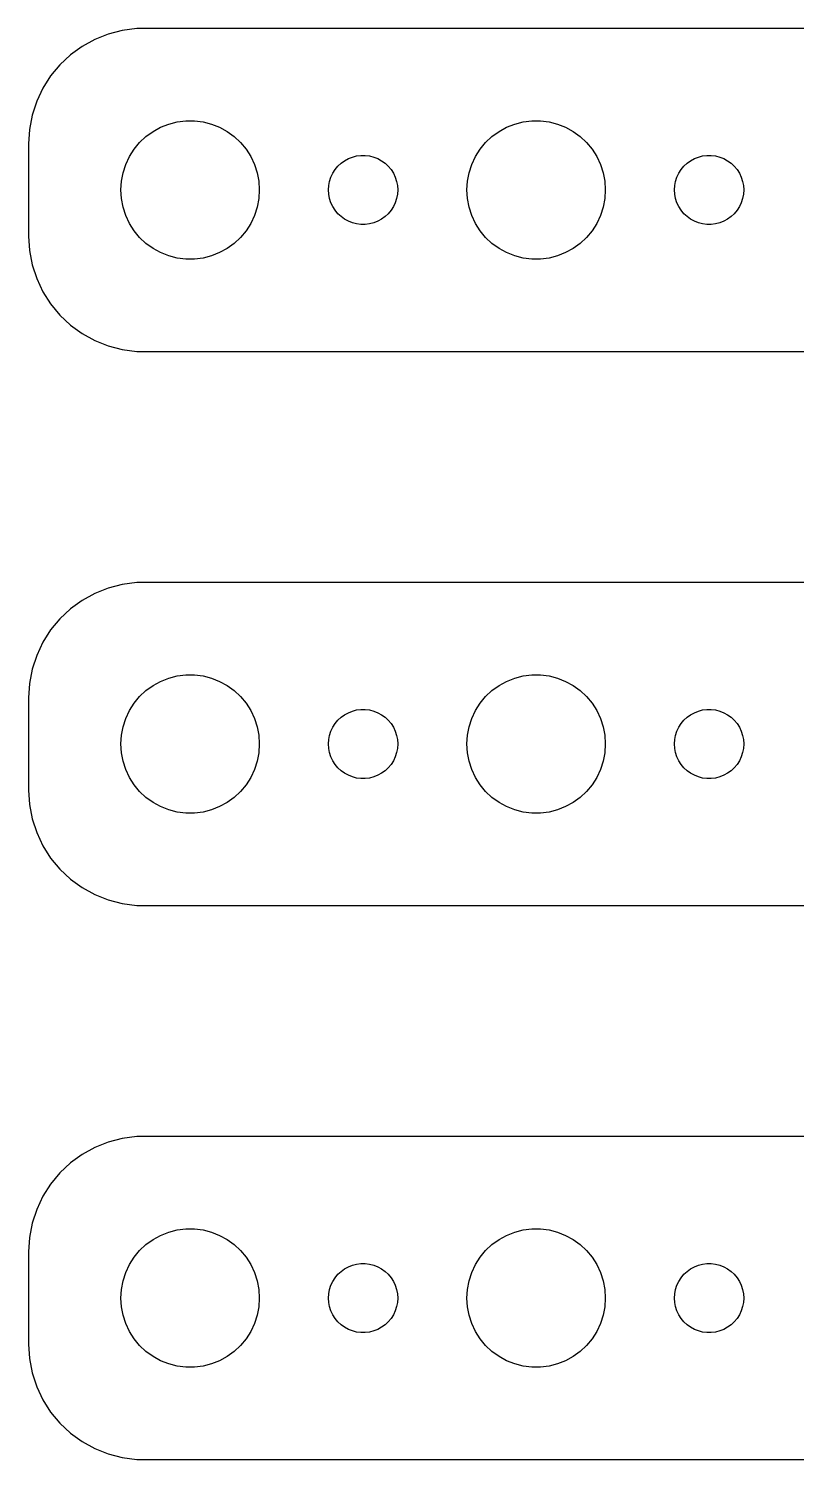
# Model space of a CAD drawing. Header units: metres. Extents: x -150 to 150, y 41 to 103.
# Drawn here: x -149.5 to -116.2, y 41 to 103 of the extents above; entities that cross this region are included whole.
import ezdxf

# ---------------------------------------------------------------- set-up
doc = ezdxf.new("R2010")
doc.units = ezdxf.units.M

msp = doc.modelspace()

# ---------------------------------------------------------------- linework, layer by layer
for p, q in [((-145.437, 102.911), (-146.045, 102.755)), ((-144.814, 102.99), (-145.437, 102.911)), ((144.814, 102.99), (-144.814, 102.99)), ((-146.629, 102.524), (-147.179, 102.222)), ((-146.045, 102.755), (-146.629, 102.524)), ((-147.687, 101.853), (-148.145, 101.423)), ((-147.179, 102.222), (-147.687, 101.853)), ((-148.145, 101.423), (-148.545, 100.939)), ((-148.882, 100.409), (-149.149, 99.8406)), ((-148.545, 100.939), (-148.882, 100.409)), ((-149.149, 99.8406), (-149.343, 99.2434)), ((-149.343, 99.2434), (-149.461, 98.6267)), ((-149.461, 98.6267), (-149.5, 98)), ((-144.107, 98.533), (-143.777, 98.7145)), ((-143.777, 98.7145), (-143.427, 98.8532)), ((-143.427, 98.8532), (-143.062, 98.9469)), ((-143.062, 98.9469), (-142.688, 98.9941)), ((-142.688, 98.9941), (-142.312, 98.9941)), ((-142.312, 98.9941), (-141.938, 98.9469)), ((-141.938, 98.9469), (-141.573, 98.8532)), ((-141.573, 98.8532), (-141.223, 98.7145)), ((-141.223, 98.7145), (-140.893, 98.533)), ((-129.107, 98.533), (-128.777, 98.7145)), ((-128.777, 98.7145), (-128.427, 98.8532)), ((-128.427, 98.8532), (-128.062, 98.9469)), ((-128.062, 98.9469), (-127.688, 98.9941)), ((-127.688, 98.9941), (-127.312, 98.9941)), ((-127.312, 98.9941), (-126.938, 98.9469)), ((-126.938, 98.9469), (-126.573, 98.8532)), ((-126.573, 98.8532), (-126.223, 98.7145)), ((-126.223, 98.7145), (-125.893, 98.533)), ((-149.5, 98), (-149.5, 94)), ((-144.927, 97.7634), (-144.687, 98.0536)), ((-144.687, 98.0536), (-144.412, 98.3115)), ((-144.412, 98.3115), (-144.107, 98.533)), ((-140.893, 98.533), (-140.588, 98.3115)), ((-140.588, 98.3115), (-140.313, 98.0536)), ((-140.313, 98.0536), (-140.073, 97.7634)), ((-129.927, 97.7634), (-129.687, 98.0536)), ((-129.687, 98.0536), (-129.412, 98.3115)), ((-129.412, 98.3115), (-129.107, 98.533)), ((-125.893, 98.533), (-125.588, 98.3115)), ((-125.588, 98.3115), (-125.313, 98.0536)), ((-125.313, 98.0536), (-125.073, 97.7634)), ((-145.289, 97.1044), (-145.129, 97.4453)), ((-145.129, 97.4453), (-144.927, 97.7634)), ((-140.073, 97.7634), (-139.871, 97.4453)), ((-139.871, 97.4453), (-139.711, 97.1044)), ((-135.804, 97.2665), (-135.639, 97.3572)), ((-135.639, 97.3572), (-135.464, 97.4266)), ((-135.464, 97.4266), (-135.281, 97.4734)), ((-135.281, 97.4734), (-135.094, 97.497)), ((-135.094, 97.497), (-134.906, 97.497)), ((-134.906, 97.497), (-134.719, 97.4734)), ((-134.719, 97.4734), (-134.536, 97.4266)), ((-134.536, 97.4266), (-134.361, 97.3572)), ((-134.361, 97.3572), (-134.196, 97.2665)), ((-130.289, 97.1044), (-130.129, 97.4453)), ((-130.129, 97.4453), (-129.927, 97.7634)), ((-125.073, 97.7634), (-124.871, 97.4453)), ((-124.871, 97.4453), (-124.711, 97.1044)), ((-120.804, 97.2665), (-120.639, 97.3572)), ((-120.639, 97.3572), (-120.464, 97.4266)), ((-120.464, 97.4266), (-120.281, 97.4734)), ((-120.281, 97.4734), (-120.094, 97.497)), ((-120.094, 97.497), (-119.906, 97.497)), ((-119.906, 97.497), (-119.719, 97.4734)), ((-119.719, 97.4734), (-119.536, 97.4266)), ((-119.536, 97.4266), (-119.361, 97.3572)), ((-119.361, 97.3572), (-119.196, 97.2665)), ((-145.476, 96.376), (-145.406, 96.7461)), ((-145.406, 96.7461), (-145.289, 97.1044)), ((-139.711, 97.1044), (-139.594, 96.7461)), ((-139.594, 96.7461), (-139.524, 96.376)), ((-136.395, 96.5522), (-136.314, 96.7226)), ((-136.314, 96.7226), (-136.214, 96.8817)), ((-136.214, 96.8817), (-136.093, 97.0268)), ((-136.093, 97.0268), (-135.956, 97.1558)), ((-135.956, 97.1558), (-135.804, 97.2665)), ((-134.196, 97.2665), (-134.044, 97.1558)), ((-134.044, 97.1558), (-133.907, 97.0268)), ((-133.907, 97.0268), (-133.786, 96.8817)), ((-133.786, 96.8817), (-133.686, 96.7226)), ((-133.686, 96.7226), (-133.605, 96.5522)), ((-130.476, 96.376), (-130.406, 96.7461)), ((-130.406, 96.7461), (-130.289, 97.1044)), ((-124.711, 97.1044), (-124.594, 96.7461)), ((-124.594, 96.7461), (-124.524, 96.376)), ((-121.395, 96.5522), (-121.314, 96.7226)), ((-121.314, 96.7226), (-121.214, 96.8817)), ((-121.214, 96.8817), (-121.093, 97.0268)), ((-121.093, 97.0268), (-120.956, 97.1558)), ((-120.956, 97.1558), (-120.804, 97.2665)), ((-119.196, 97.2665), (-119.044, 97.1558)), ((-119.044, 97.1558), (-118.907, 97.0268)), ((-118.907, 97.0268), (-118.786, 96.8817)), ((-118.786, 96.8817), (-118.686, 96.7226)), ((-118.686, 96.7226), (-118.605, 96.5522)), ((-145.5, 96), (-145.476, 96.376)), ((-139.524, 96.376), (-139.5, 96)), ((-136.5, 96), (-136.488, 96.188)), ((-136.488, 96.188), (-136.453, 96.373)), ((-136.453, 96.373), (-136.395, 96.5522)), ((-133.605, 96.5522), (-133.547, 96.373)), ((-133.547, 96.373), (-133.512, 96.188)), ((-133.512, 96.188), (-133.5, 96)), ((-130.5, 96), (-130.476, 96.376)), ((-124.524, 96.376), (-124.5, 96)), ((-121.5, 96), (-121.488, 96.188)), ((-121.488, 96.188), (-121.453, 96.373)), ((-121.453, 96.373), (-121.395, 96.5522)), ((-118.605, 96.5522), (-118.547, 96.373)), ((-118.547, 96.373), (-118.512, 96.188)), ((-118.512, 96.188), (-118.5, 96)), ((-145.476, 95.624), (-145.5, 96)), ((-145.406, 95.2539), (-145.476, 95.624)), ((-139.524, 95.624), (-139.594, 95.2539)), ((-139.5, 96), (-139.524, 95.624)), ((-136.488, 95.812), (-136.5, 96)), ((-136.453, 95.627), (-136.488, 95.812)), ((-136.395, 95.4478), (-136.453, 95.627)), ((-133.547, 95.627), (-133.605, 95.4478)), ((-133.512, 95.812), (-133.547, 95.627)), ((-133.5, 96), (-133.512, 95.812)), ((-130.476, 95.624), (-130.5, 96)), ((-130.406, 95.2539), (-130.476, 95.624)), ((-124.524, 95.624), (-124.594, 95.2539)), ((-124.5, 96), (-124.524, 95.624)), ((-121.488, 95.812), (-121.5, 96)), ((-121.453, 95.627), (-121.488, 95.812)), ((-121.395, 95.4478), (-121.453, 95.627)), ((-118.547, 95.627), (-118.605, 95.4478)), ((-118.512, 95.812), (-118.547, 95.627)), ((-118.5, 96), (-118.512, 95.812)), ((-145.289, 94.8956), (-145.406, 95.2539)), ((-145.129, 94.5547), (-145.289, 94.8956)), ((-139.711, 94.8956), (-139.871, 94.5547)), ((-139.594, 95.2539), (-139.711, 94.8956)), ((-136.314, 95.2774), (-136.395, 95.4478)), ((-136.214, 95.1183), (-136.314, 95.2774)), ((-136.093, 94.9732), (-136.214, 95.1183)), ((-135.956, 94.8442), (-136.093, 94.9732)), ((-135.804, 94.7335), (-135.956, 94.8442)), ((-134.044, 94.8442), (-134.196, 94.7335)), ((-133.907, 94.9732), (-134.044, 94.8442)), ((-133.786, 95.1183), (-133.907, 94.9732)), ((-133.686, 95.2774), (-133.786, 95.1183)), ((-133.605, 95.4478), (-133.686, 95.2774)), ((-130.289, 94.8956), (-130.406, 95.2539)), ((-130.129, 94.5547), (-130.289, 94.8956)), ((-124.711, 94.8956), (-124.871, 94.5547)), ((-124.594, 95.2539), (-124.711, 94.8956)), ((-121.314, 95.2774), (-121.395, 95.4478)), ((-121.214, 95.1183), (-121.314, 95.2774)), ((-121.093, 94.9732), (-121.214, 95.1183)), ((-120.956, 94.8442), (-121.093, 94.9732)), ((-120.804, 94.7335), (-120.956, 94.8442)), ((-119.044, 94.8442), (-119.196, 94.7335)), ((-118.907, 94.9732), (-119.044, 94.8442)), ((-118.786, 95.1183), (-118.907, 94.9732)), ((-118.686, 95.2774), (-118.786, 95.1183)), ((-118.605, 95.4478), (-118.686, 95.2774)), ((-144.927, 94.2366), (-145.129, 94.5547)), ((-144.687, 93.9464), (-144.927, 94.2366)), ((-140.073, 94.2366), (-140.313, 93.9464)), ((-139.871, 94.5547), (-140.073, 94.2366)), ((-135.639, 94.6428), (-135.804, 94.7335)), ((-135.464, 94.5734), (-135.639, 94.6428)), ((-135.281, 94.5266), (-135.464, 94.5734)), ((-135.094, 94.503), (-135.281, 94.5266)), ((-134.906, 94.503), (-135.094, 94.503)), ((-134.719, 94.5266), (-134.906, 94.503)), ((-134.536, 94.5734), (-134.719, 94.5266)), ((-134.361, 94.6428), (-134.536, 94.5734)), ((-134.196, 94.7335), (-134.361, 94.6428)), ((-129.927, 94.2366), (-130.129, 94.5547)), ((-129.687, 93.9464), (-129.927, 94.2366)), ((-125.073, 94.2366), (-125.313, 93.9464)), ((-124.871, 94.5547), (-125.073, 94.2366)), ((-120.639, 94.6428), (-120.804, 94.7335)), ((-120.464, 94.5734), (-120.639, 94.6428)), ((-120.281, 94.5266), (-120.464, 94.5734)), ((-120.094, 94.503), (-120.281, 94.5266)), ((-119.906, 94.503), (-120.094, 94.503)), ((-119.719, 94.5266), (-119.906, 94.503)), ((-119.536, 94.5734), (-119.719, 94.5266)), ((-119.361, 94.6428), (-119.536, 94.5734)), ((-119.196, 94.7335), (-119.361, 94.6428)), ((-149.5, 94), (-149.461, 93.3733)), ((-144.412, 93.6885), (-144.687, 93.9464)), ((-144.107, 93.467), (-144.412, 93.6885)), ((-140.588, 93.6885), (-140.893, 93.467)), ((-140.313, 93.9464), (-140.588, 93.6885)), ((-129.412, 93.6885), (-129.687, 93.9464)), ((-129.107, 93.467), (-129.412, 93.6885)), ((-125.588, 93.6885), (-125.893, 93.467)), ((-125.313, 93.9464), (-125.588, 93.6885)), ((-149.461, 93.3733), (-149.343, 92.7566)), ((-143.777, 93.2855), (-144.107, 93.467)), ((-143.427, 93.1468), (-143.777, 93.2855)), ((-143.062, 93.0531), (-143.427, 93.1468)), ((-142.688, 93.0059), (-143.062, 93.0531)), ((-142.312, 93.0059), (-142.688, 93.0059)), ((-141.938, 93.0531), (-142.312, 93.0059)), ((-141.573, 93.1468), (-141.938, 93.0531)), ((-141.223, 93.2855), (-141.573, 93.1468)), ((-140.893, 93.467), (-141.223, 93.2855)), ((-128.777, 93.2855), (-129.107, 93.467)), ((-128.427, 93.1468), (-128.777, 93.2855)), ((-128.062, 93.0531), (-128.427, 93.1468)), ((-127.688, 93.0059), (-128.062, 93.0531)), ((-127.312, 93.0059), (-127.688, 93.0059)), ((-126.938, 93.0531), (-127.312, 93.0059)), ((-126.573, 93.1468), (-126.938, 93.0531)), ((-126.223, 93.2855), (-126.573, 93.1468)), ((-125.893, 93.467), (-126.223, 93.2855)), ((-149.343, 92.7566), (-149.149, 92.1594)), ((-149.149, 92.1594), (-148.882, 91.5912)), ((-148.882, 91.5912), (-148.545, 91.0611)), ((-148.545, 91.0611), (-148.145, 90.5773)), ((-148.145, 90.5773), (-147.687, 90.1474)), ((-147.687, 90.1474), (-147.179, 89.7784)), ((-147.179, 89.7784), (-146.629, 89.4759)), ((-146.629, 89.4759), (-146.045, 89.2447)), ((-146.045, 89.2447), (-145.437, 89.0886)), ((-145.437, 89.0886), (-144.814, 89.0099)), ((-144.814, 89.0099), (144.814, 89.0099)), ((-146.045, 78.7553), (-146.629, 78.5241)), ((-145.437, 78.9114), (-146.045, 78.7553)), ((-144.814, 78.9901), (-145.437, 78.9114)), ((144.814, 78.9901), (-144.814, 78.9901)), ((-147.179, 78.2216), (-147.687, 77.8526)), ((-146.629, 78.5241), (-147.179, 78.2216)), ((-147.687, 77.8526), (-148.145, 77.4227)), ((-148.545, 76.9389), (-148.882, 76.4088)), ((-148.145, 77.4227), (-148.545, 76.9389)), ((-148.882, 76.4088), (-149.149, 75.8406)), ((-149.149, 75.8406), (-149.343, 75.2434)), ((-149.343, 75.2434), (-149.461, 74.6267)), ((-149.461, 74.6267), (-149.5, 74)), ((-144.412, 74.3115), (-144.107, 74.533)), ((-144.107, 74.533), (-143.777, 74.7145)), ((-143.777, 74.7145), (-143.427, 74.8532)), ((-143.427, 74.8532), (-143.062, 74.9469)), ((-143.062, 74.9469), (-142.688, 74.9941)), ((-142.688, 74.9941), (-142.312, 74.9941)), ((-142.312, 74.9941), (-141.938, 74.9469)), ((-141.938, 74.9469), (-141.573, 74.8532)), ((-141.573, 74.8532), (-141.223, 74.7145)), ((-141.223, 74.7145), (-140.893, 74.533)), ((-140.893, 74.533), (-140.588, 74.3115)), ((-129.412, 74.3115), (-129.107, 74.533)), ((-129.107, 74.533), (-128.777, 74.7145)), ((-128.777, 74.7145), (-128.427, 74.8532)), ((-128.427, 74.8532), (-128.062, 74.9469)), ((-128.062, 74.9469), (-127.688, 74.9941)), ((-127.688, 74.9941), (-127.312, 74.9941)), ((-127.312, 74.9941), (-126.938, 74.9469)), ((-126.938, 74.9469), (-126.573, 74.8532)), ((-126.573, 74.8532), (-126.223, 74.7145)), ((-126.223, 74.7145), (-125.893, 74.533)), ((-125.893, 74.533), (-125.588, 74.3115)), ((-149.5, 74), (-149.5, 70)), ((-145.129, 73.4453), (-144.927, 73.7634)), ((-144.927, 73.7634), (-144.687, 74.0536)), ((-144.687, 74.0536), (-144.412, 74.3115)), ((-140.588, 74.3115), (-140.313, 74.0536)), ((-140.313, 74.0536), (-140.073, 73.7634)), ((-140.073, 73.7634), (-139.871, 73.4453)), ((-130.129, 73.4453), (-129.927, 73.7634)), ((-129.927, 73.7634), (-129.687, 74.0536)), ((-129.687, 74.0536), (-129.412, 74.3115)), ((-125.588, 74.3115), (-125.313, 74.0536)), ((-125.313, 74.0536), (-125.073, 73.7634)), ((-125.073, 73.7634), (-124.871, 73.4453)), ((-145.289, 73.1044), (-145.129, 73.4453)), ((-139.871, 73.4453), (-139.711, 73.1044)), ((-136.093, 73.0268), (-135.956, 73.1558)), ((-135.956, 73.1558), (-135.804, 73.2665)), ((-135.804, 73.2665), (-135.639, 73.3572)), ((-135.639, 73.3572), (-135.464, 73.4266)), ((-135.464, 73.4266), (-135.281, 73.4734)), ((-135.281, 73.4734), (-135.094, 73.497)), ((-135.094, 73.497), (-134.906, 73.497)), ((-134.906, 73.497), (-134.719, 73.4734)), ((-134.719, 73.4734), (-134.536, 73.4266)), ((-134.536, 73.4266), (-134.361, 73.3572)), ((-134.361, 73.3572), (-134.196, 73.2665)), ((-134.196, 73.2665), (-134.044, 73.1558)), ((-134.044, 73.1558), (-133.907, 73.0268)), ((-130.289, 73.1044), (-130.129, 73.4453)), ((-124.871, 73.4453), (-124.711, 73.1044)), ((-121.093, 73.0268), (-120.956, 73.1558)), ((-120.956, 73.1558), (-120.804, 73.2665)), ((-120.804, 73.2665), (-120.639, 73.3572)), ((-120.639, 73.3572), (-120.464, 73.4266)), ((-120.464, 73.4266), (-120.281, 73.4734)), ((-120.281, 73.4734), (-120.094, 73.497)), ((-120.094, 73.497), (-119.906, 73.497)), ((-119.906, 73.497), (-119.719, 73.4734)), ((-119.719, 73.4734), (-119.536, 73.4266)), ((-119.536, 73.4266), (-119.361, 73.3572)), ((-119.361, 73.3572), (-119.196, 73.2665)), ((-119.196, 73.2665), (-119.044, 73.1558)), ((-119.044, 73.1558), (-118.907, 73.0268)), ((-145.476, 72.376), (-145.406, 72.7461)), ((-145.406, 72.7461), (-145.289, 73.1044)), ((-139.711, 73.1044), (-139.594, 72.7461)), ((-139.594, 72.7461), (-139.524, 72.376)), ((-136.453, 72.373), (-136.395, 72.5522)), ((-136.395, 72.5522), (-136.314, 72.7226)), ((-136.314, 72.7226), (-136.214, 72.8817)), ((-136.214, 72.8817), (-136.093, 73.0268)), ((-133.907, 73.0268), (-133.786, 72.8817)), ((-133.786, 72.8817), (-133.686, 72.7226)), ((-133.686, 72.7226), (-133.605, 72.5522)), ((-133.605, 72.5522), (-133.547, 72.373)), ((-130.476, 72.376), (-130.406, 72.7461)), ((-130.406, 72.7461), (-130.289, 73.1044)), ((-124.711, 73.1044), (-124.594, 72.7461)), ((-124.594, 72.7461), (-124.524, 72.376)), ((-121.453, 72.373), (-121.395, 72.5522)), ((-121.395, 72.5522), (-121.314, 72.7226)), ((-121.314, 72.7226), (-121.214, 72.8817)), ((-121.214, 72.8817), (-121.093, 73.0268)), ((-118.907, 73.0268), (-118.786, 72.8817)), ((-118.786, 72.8817), (-118.686, 72.7226)), ((-118.686, 72.7226), (-118.605, 72.5522)), ((-118.605, 72.5522), (-118.547, 72.373)), ((-145.5, 72), (-145.476, 72.376)), ((-145.476, 71.624), (-145.5, 72)), ((-139.524, 72.376), (-139.5, 72)), ((-139.5, 72), (-139.524, 71.624)), ((-136.5, 72), (-136.488, 72.188)), ((-136.488, 71.812), (-136.5, 72)), ((-136.488, 72.188), (-136.453, 72.373)), ((-133.547, 72.373), (-133.512, 72.188)), ((-133.512, 72.188), (-133.5, 72)), ((-133.5, 72), (-133.512, 71.812)), ((-130.5, 72), (-130.476, 72.376)), ((-130.476, 71.624), (-130.5, 72)), ((-124.524, 72.376), (-124.5, 72)), ((-124.5, 72), (-124.524, 71.624)), ((-121.5, 72), (-121.488, 72.188)), ((-121.488, 71.812), (-121.5, 72)), ((-121.488, 72.188), (-121.453, 72.373)), ((-118.547, 72.373), (-118.512, 72.188)), ((-118.512, 72.188), (-118.5, 72)), ((-118.5, 72), (-118.512, 71.812)), ((-145.406, 71.2539), (-145.476, 71.624)), ((-139.524, 71.624), (-139.594, 71.2539)), ((-136.453, 71.627), (-136.488, 71.812)), ((-136.395, 71.4478), (-136.453, 71.627)), ((-136.314, 71.2774), (-136.395, 71.4478)), ((-136.214, 71.1183), (-136.314, 71.2774)), ((-133.686, 71.2774), (-133.786, 71.1183)), ((-133.605, 71.4478), (-133.686, 71.2774)), ((-133.547, 71.627), (-133.605, 71.4478)), ((-133.512, 71.812), (-133.547, 71.627)), ((-130.406, 71.2539), (-130.476, 71.624)), ((-124.524, 71.624), (-124.594, 71.2539)), ((-121.453, 71.627), (-121.488, 71.812)), ((-121.395, 71.4478), (-121.453, 71.627)), ((-121.314, 71.2774), (-121.395, 71.4478)), ((-121.214, 71.1183), (-121.314, 71.2774)), ((-118.686, 71.2774), (-118.786, 71.1183)), ((-118.605, 71.4478), (-118.686, 71.2774)), ((-118.547, 71.627), (-118.605, 71.4478)), ((-118.512, 71.812), (-118.547, 71.627)), ((-145.289, 70.8956), (-145.406, 71.2539)), ((-145.129, 70.5547), (-145.289, 70.8956)), ((-139.711, 70.8956), (-139.871, 70.5547)), ((-139.594, 71.2539), (-139.711, 70.8956)), ((-136.093, 70.9732), (-136.214, 71.1183)), ((-135.956, 70.8442), (-136.093, 70.9732)), ((-135.804, 70.7335), (-135.956, 70.8442)), ((-135.639, 70.6428), (-135.804, 70.7335)), ((-134.196, 70.7335), (-134.361, 70.6428)), ((-134.044, 70.8442), (-134.196, 70.7335)), ((-133.907, 70.9732), (-134.044, 70.8442)), ((-133.786, 71.1183), (-133.907, 70.9732)), ((-130.289, 70.8956), (-130.406, 71.2539)), ((-130.129, 70.5547), (-130.289, 70.8956)), ((-124.711, 70.8956), (-124.871, 70.5547)), ((-124.594, 71.2539), (-124.711, 70.8956)), ((-121.093, 70.9732), (-121.214, 71.1183)), ((-120.956, 70.8442), (-121.093, 70.9732)), ((-120.804, 70.7335), (-120.956, 70.8442)), ((-120.639, 70.6428), (-120.804, 70.7335)), ((-119.196, 70.7335), (-119.361, 70.6428)), ((-119.044, 70.8442), (-119.196, 70.7335)), ((-118.907, 70.9732), (-119.044, 70.8442)), ((-118.786, 71.1183), (-118.907, 70.9732)), ((-144.927, 70.2366), (-145.129, 70.5547)), ((-144.687, 69.9464), (-144.927, 70.2366)), ((-140.073, 70.2366), (-140.313, 69.9464)), ((-139.871, 70.5547), (-140.073, 70.2366)), ((-135.464, 70.5734), (-135.639, 70.6428)), ((-135.281, 70.5266), (-135.464, 70.5734)), ((-135.094, 70.503), (-135.281, 70.5266)), ((-134.906, 70.503), (-135.094, 70.503)), ((-134.719, 70.5266), (-134.906, 70.503)), ((-134.536, 70.5734), (-134.719, 70.5266)), ((-134.361, 70.6428), (-134.536, 70.5734)), ((-129.927, 70.2366), (-130.129, 70.5547)), ((-129.687, 69.9464), (-129.927, 70.2366)), ((-125.073, 70.2366), (-125.313, 69.9464)), ((-124.871, 70.5547), (-125.073, 70.2366)), ((-120.464, 70.5734), (-120.639, 70.6428)), ((-120.281, 70.5266), (-120.464, 70.5734)), ((-120.094, 70.503), (-120.281, 70.5266)), ((-119.906, 70.503), (-120.094, 70.503)), ((-119.719, 70.5266), (-119.906, 70.503)), ((-119.536, 70.5734), (-119.719, 70.5266)), ((-119.361, 70.6428), (-119.536, 70.5734)), ((-149.5, 70), (-149.461, 69.3733)), ((-144.412, 69.6885), (-144.687, 69.9464)), ((-144.107, 69.467), (-144.412, 69.6885)), ((-143.777, 69.2855), (-144.107, 69.467)), ((-140.893, 69.467), (-141.223, 69.2855)), ((-140.588, 69.6885), (-140.893, 69.467)), ((-140.313, 69.9464), (-140.588, 69.6885)), ((-129.412, 69.6885), (-129.687, 69.9464)), ((-129.107, 69.467), (-129.412, 69.6885)), ((-128.777, 69.2855), (-129.107, 69.467)), ((-125.893, 69.467), (-126.223, 69.2855)), ((-125.588, 69.6885), (-125.893, 69.467)), ((-125.313, 69.9464), (-125.588, 69.6885)), ((-149.461, 69.3733), (-149.343, 68.7566)), ((-143.427, 69.1468), (-143.777, 69.2855)), ((-143.062, 69.0531), (-143.427, 69.1468)), ((-142.688, 69.0059), (-143.062, 69.0531)), ((-142.312, 69.0059), (-142.688, 69.0059)), ((-141.938, 69.0531), (-142.312, 69.0059)), ((-141.573, 69.1468), (-141.938, 69.0531)), ((-141.223, 69.2855), (-141.573, 69.1468)), ((-128.427, 69.1468), (-128.777, 69.2855)), ((-128.062, 69.0531), (-128.427, 69.1468)), ((-127.688, 69.0059), (-128.062, 69.0531)), ((-127.312, 69.0059), (-127.688, 69.0059)), ((-126.938, 69.0531), (-127.312, 69.0059)), ((-126.573, 69.1468), (-126.938, 69.0531)), ((-126.223, 69.2855), (-126.573, 69.1468)), ((-149.343, 68.7566), (-149.149, 68.1594)), ((-149.149, 68.1594), (-148.882, 67.5912)), ((-148.882, 67.5912), (-148.545, 67.0611)), ((-148.545, 67.0611), (-148.145, 66.5773)), ((-148.145, 66.5773), (-147.687, 66.1474)), ((-147.687, 66.1474), (-147.179, 65.7784)), ((-147.179, 65.7784), (-146.629, 65.4759)), ((-146.629, 65.4759), (-146.045, 65.2447)), ((-146.045, 65.2447), (-145.437, 65.0886)), ((-145.437, 65.0886), (-144.814, 65.0099)), ((-144.814, 65.0099), (144.814, 65.0099)), ((-146.045, 54.7553), (-146.629, 54.5241)), ((-145.437, 54.9114), (-146.045, 54.7553)), ((-144.814, 54.9901), (-145.437, 54.9114)), ((144.814, 54.9901), (-144.814, 54.9901)), ((-147.179, 54.2216), (-147.687, 53.8526)), ((-146.629, 54.5241), (-147.179, 54.2216)), ((-148.145, 53.4227), (-148.545, 52.9389)), ((-147.687, 53.8526), (-148.145, 53.4227)), ((-148.545, 52.9389), (-148.882, 52.4088)), ((-148.882, 52.4088), (-149.149, 51.8406)), ((-149.149, 51.8406), (-149.343, 51.2434)), ((-149.343, 51.2434), (-149.461, 50.6267)), ((-143.777, 50.7145), (-143.427, 50.8532)), ((-143.427, 50.8532), (-143.062, 50.9469)), ((-143.062, 50.9469), (-142.688, 50.9941)), ((-142.688, 50.9941), (-142.312, 50.9941)), ((-142.312, 50.9941), (-141.938, 50.9469)), ((-141.938, 50.9469), (-141.573, 50.8532)), ((-141.573, 50.8532), (-141.223, 50.7145)), ((-128.777, 50.7145), (-128.427, 50.8532)), ((-128.427, 50.8532), (-128.062, 50.9469)), ((-128.062, 50.9469), (-127.688, 50.9941)), ((-127.688, 50.9941), (-127.312, 50.9941)), ((-127.312, 50.9941), (-126.938, 50.9469)), ((-126.938, 50.9469), (-126.573, 50.8532)), ((-126.573, 50.8532), (-126.223, 50.7145)), ((-149.461, 50.6267), (-149.5, 50)), ((-144.687, 50.0536), (-144.412, 50.3115)), ((-144.412, 50.3115), (-144.107, 50.533)), ((-144.107, 50.533), (-143.777, 50.7145)), ((-141.223, 50.7145), (-140.893, 50.533)), ((-140.893, 50.533), (-140.588, 50.3115)), ((-140.588, 50.3115), (-140.313, 50.0536)), ((-129.687, 50.0536), (-129.412, 50.3115)), ((-129.412, 50.3115), (-129.107, 50.533)), ((-129.107, 50.533), (-128.777, 50.7145)), ((-126.223, 50.7145), (-125.893, 50.533)), ((-125.893, 50.533), (-125.588, 50.3115)), ((-125.588, 50.3115), (-125.313, 50.0536)), ((-149.5, 50), (-149.5, 46)), ((-145.129, 49.4453), (-144.927, 49.7634)), ((-144.927, 49.7634), (-144.687, 50.0536)), ((-140.313, 50.0536), (-140.073, 49.7634)), ((-140.073, 49.7634), (-139.871, 49.4453)), ((-130.129, 49.4453), (-129.927, 49.7634)), ((-129.927, 49.7634), (-129.687, 50.0536)), ((-125.313, 50.0536), (-125.073, 49.7634)), ((-125.073, 49.7634), (-124.871, 49.4453)), ((-145.406, 48.7461), (-145.289, 49.1044)), ((-145.289, 49.1044), (-145.129, 49.4453)), ((-139.871, 49.4453), (-139.711, 49.1044)), ((-139.711, 49.1044), (-139.594, 48.7461)), ((-136.214, 48.8817), (-136.093, 49.0268)), ((-136.093, 49.0268), (-135.956, 49.1558)), ((-135.956, 49.1558), (-135.804, 49.2665)), ((-135.804, 49.2665), (-135.639, 49.3572)), ((-135.639, 49.3572), (-135.464, 49.4266)), ((-135.464, 49.4266), (-135.281, 49.4734)), ((-135.281, 49.4734), (-135.094, 49.497)), ((-135.094, 49.497), (-134.906, 49.497)), ((-134.906, 49.497), (-134.719, 49.4734)), ((-134.719, 49.4734), (-134.536, 49.4266)), ((-134.536, 49.4266), (-134.361, 49.3572)), ((-134.361, 49.3572), (-134.196, 49.2665)), ((-134.196, 49.2665), (-134.044, 49.1558)), ((-134.044, 49.1558), (-133.907, 49.0268)), ((-133.907, 49.0268), (-133.786, 48.8817)), ((-130.406, 48.7461), (-130.289, 49.1044)), ((-130.289, 49.1044), (-130.129, 49.4453)), ((-124.871, 49.4453), (-124.711, 49.1044)), ((-124.711, 49.1044), (-124.594, 48.7461)), ((-121.214, 48.8817), (-121.093, 49.0268)), ((-121.093, 49.0268), (-120.956, 49.1558)), ((-120.956, 49.1558), (-120.804, 49.2665)), ((-120.804, 49.2665), (-120.639, 49.3572)), ((-120.639, 49.3572), (-120.464, 49.4266)), ((-120.464, 49.4266), (-120.281, 49.4734)), ((-120.281, 49.4734), (-120.094, 49.497)), ((-120.094, 49.497), (-119.906, 49.497)), ((-119.906, 49.497), (-119.719, 49.4734)), ((-119.719, 49.4734), (-119.536, 49.4266)), ((-119.536, 49.4266), (-119.361, 49.3572)), ((-119.361, 49.3572), (-119.196, 49.2665)), ((-119.196, 49.2665), (-119.044, 49.1558)), ((-119.044, 49.1558), (-118.907, 49.0268)), ((-118.907, 49.0268), (-118.786, 48.8817)), ((-145.5, 48), (-145.476, 48.376)), ((-145.476, 48.376), (-145.406, 48.7461)), ((-139.594, 48.7461), (-139.524, 48.376)), ((-139.524, 48.376), (-139.5, 48)), ((-136.488, 48.188), (-136.453, 48.373)), ((-136.453, 48.373), (-136.395, 48.5522)), ((-136.395, 48.5522), (-136.314, 48.7226)), ((-136.314, 48.7226), (-136.214, 48.8817)), ((-133.786, 48.8817), (-133.686, 48.7226)), ((-133.686, 48.7226), (-133.605, 48.5522)), ((-133.605, 48.5522), (-133.547, 48.373)), ((-133.547, 48.373), (-133.512, 48.188)), ((-130.5, 48), (-130.476, 48.376)), ((-130.476, 48.376), (-130.406, 48.7461)), ((-124.594, 48.7461), (-124.524, 48.376)), ((-124.524, 48.376), (-124.5, 48)), ((-121.488, 48.188), (-121.453, 48.373)), ((-121.453, 48.373), (-121.395, 48.5522)), ((-121.395, 48.5522), (-121.314, 48.7226)), ((-121.314, 48.7226), (-121.214, 48.8817)), ((-118.786, 48.8817), (-118.686, 48.7226)), ((-118.686, 48.7226), (-118.605, 48.5522)), ((-118.605, 48.5522), (-118.547, 48.373)), ((-118.547, 48.373), (-118.512, 48.188)), ((-145.476, 47.624), (-145.5, 48)), ((-139.5, 48), (-139.524, 47.624)), ((-136.5, 48), (-136.488, 48.188)), ((-136.488, 47.812), (-136.5, 48)), ((-136.453, 47.627), (-136.488, 47.812)), ((-133.512, 47.812), (-133.547, 47.627)), ((-133.512, 48.188), (-133.5, 48)), ((-133.5, 48), (-133.512, 47.812)), ((-130.476, 47.624), (-130.5, 48)), ((-124.5, 48), (-124.524, 47.624)), ((-121.5, 48), (-121.488, 48.188)), ((-121.488, 47.812), (-121.5, 48)), ((-121.453, 47.627), (-121.488, 47.812)), ((-118.512, 47.812), (-118.547, 47.627)), ((-118.512, 48.188), (-118.5, 48)), ((-118.5, 48), (-118.512, 47.812)), ((-145.406, 47.2539), (-145.476, 47.624)), ((-145.289, 46.8956), (-145.406, 47.2539)), ((-139.594, 47.2539), (-139.711, 46.8956)), ((-139.524, 47.624), (-139.594, 47.2539)), ((-136.395, 47.4478), (-136.453, 47.627)), ((-136.314, 47.2774), (-136.395, 47.4478)), ((-136.214, 47.1183), (-136.314, 47.2774)), ((-136.093, 46.9732), (-136.214, 47.1183)), ((-133.786, 47.1183), (-133.907, 46.9732)), ((-133.686, 47.2774), (-133.786, 47.1183)), ((-133.605, 47.4478), (-133.686, 47.2774)), ((-133.547, 47.627), (-133.605, 47.4478)), ((-130.406, 47.2539), (-130.476, 47.624)), ((-130.289, 46.8956), (-130.406, 47.2539)), ((-124.594, 47.2539), (-124.711, 46.8956)), ((-124.524, 47.624), (-124.594, 47.2539)), ((-121.395, 47.4478), (-121.453, 47.627)), ((-121.314, 47.2774), (-121.395, 47.4478)), ((-121.214, 47.1183), (-121.314, 47.2774)), ((-121.093, 46.9732), (-121.214, 47.1183)), ((-118.786, 47.1183), (-118.907, 46.9732)), ((-118.686, 47.2774), (-118.786, 47.1183)), ((-118.605, 47.4478), (-118.686, 47.2774)), ((-118.547, 47.627), (-118.605, 47.4478)), ((-145.129, 46.5547), (-145.289, 46.8956)), ((-144.927, 46.2366), (-145.129, 46.5547)), ((-139.871, 46.5547), (-140.073, 46.2366)), ((-139.711, 46.8956), (-139.871, 46.5547)), ((-135.956, 46.8442), (-136.093, 46.9732)), ((-135.804, 46.7335), (-135.956, 46.8442)), ((-135.639, 46.6428), (-135.804, 46.7335)), ((-135.464, 46.5734), (-135.639, 46.6428)), ((-135.281, 46.5266), (-135.464, 46.5734)), ((-135.094, 46.503), (-135.281, 46.5266)), ((-134.906, 46.503), (-135.094, 46.503)), ((-134.719, 46.5266), (-134.906, 46.503)), ((-134.536, 46.5734), (-134.719, 46.5266)), ((-134.361, 46.6428), (-134.536, 46.5734)), ((-134.196, 46.7335), (-134.361, 46.6428)), ((-134.044, 46.8442), (-134.196, 46.7335)), ((-133.907, 46.9732), (-134.044, 46.8442)), ((-130.129, 46.5547), (-130.289, 46.8956)), ((-129.927, 46.2366), (-130.129, 46.5547)), ((-124.871, 46.5547), (-125.073, 46.2366)), ((-124.711, 46.8956), (-124.871, 46.5547)), ((-120.956, 46.8442), (-121.093, 46.9732)), ((-120.804, 46.7335), (-120.956, 46.8442)), ((-120.639, 46.6428), (-120.804, 46.7335)), ((-120.464, 46.5734), (-120.639, 46.6428)), ((-120.281, 46.5266), (-120.464, 46.5734)), ((-120.094, 46.503), (-120.281, 46.5266)), ((-119.906, 46.503), (-120.094, 46.503)), ((-119.719, 46.5266), (-119.906, 46.503)), ((-119.536, 46.5734), (-119.719, 46.5266)), ((-119.361, 46.6428), (-119.536, 46.5734)), ((-119.196, 46.7335), (-119.361, 46.6428)), ((-119.044, 46.8442), (-119.196, 46.7335)), ((-118.907, 46.9732), (-119.044, 46.8442)), ((-149.5, 46), (-149.461, 45.3733)), ((-144.687, 45.9464), (-144.927, 46.2366)), ((-144.412, 45.6885), (-144.687, 45.9464)), ((-140.313, 45.9464), (-140.588, 45.6885)), ((-140.073, 46.2366), (-140.313, 45.9464)), ((-129.687, 45.9464), (-129.927, 46.2366)), ((-129.412, 45.6885), (-129.687, 45.9464)), ((-125.313, 45.9464), (-125.588, 45.6885)), ((-125.073, 46.2366), (-125.313, 45.9464)), ((-149.461, 45.3733), (-149.343, 44.7566)), ((-144.107, 45.467), (-144.412, 45.6885)), ((-143.777, 45.2855), (-144.107, 45.467)), ((-143.427, 45.1468), (-143.777, 45.2855)), ((-141.223, 45.2855), (-141.573, 45.1468)), ((-140.893, 45.467), (-141.223, 45.2855)), ((-140.588, 45.6885), (-140.893, 45.467)), ((-129.107, 45.467), (-129.412, 45.6885)), ((-128.777, 45.2855), (-129.107, 45.467)), ((-128.427, 45.1468), (-128.777, 45.2855)), ((-126.223, 45.2855), (-126.573, 45.1468)), ((-125.893, 45.467), (-126.223, 45.2855)), ((-125.588, 45.6885), (-125.893, 45.467)), ((-149.343, 44.7566), (-149.149, 44.1594)), ((-143.062, 45.0531), (-143.427, 45.1468)), ((-142.688, 45.0059), (-143.062, 45.0531)), ((-142.312, 45.0059), (-142.688, 45.0059)), ((-141.938, 45.0531), (-142.312, 45.0059)), ((-141.573, 45.1468), (-141.938, 45.0531)), ((-128.062, 45.0531), (-128.427, 45.1468)), ((-127.688, 45.0059), (-128.062, 45.0531)), ((-127.312, 45.0059), (-127.688, 45.0059)), ((-126.938, 45.0531), (-127.312, 45.0059)), ((-126.573, 45.1468), (-126.938, 45.0531)), ((-149.149, 44.1594), (-148.882, 43.5912)), ((-148.882, 43.5912), (-148.545, 43.0611)), ((-148.545, 43.0611), (-148.145, 42.5773)), ((-148.145, 42.5773), (-147.687, 42.1474)), ((-147.687, 42.1474), (-147.179, 41.7784)), ((-147.179, 41.7784), (-146.629, 41.4759)), ((-146.629, 41.4759), (-146.045, 41.2447)), ((-146.045, 41.2447), (-145.437, 41.0886)), ((-145.437, 41.0886), (-144.814, 41.0099)), ((-144.814, 41.0099), (144.814, 41.0099))]:
    msp.add_line(p, q)

doc.saveas('drawing.dxf')
